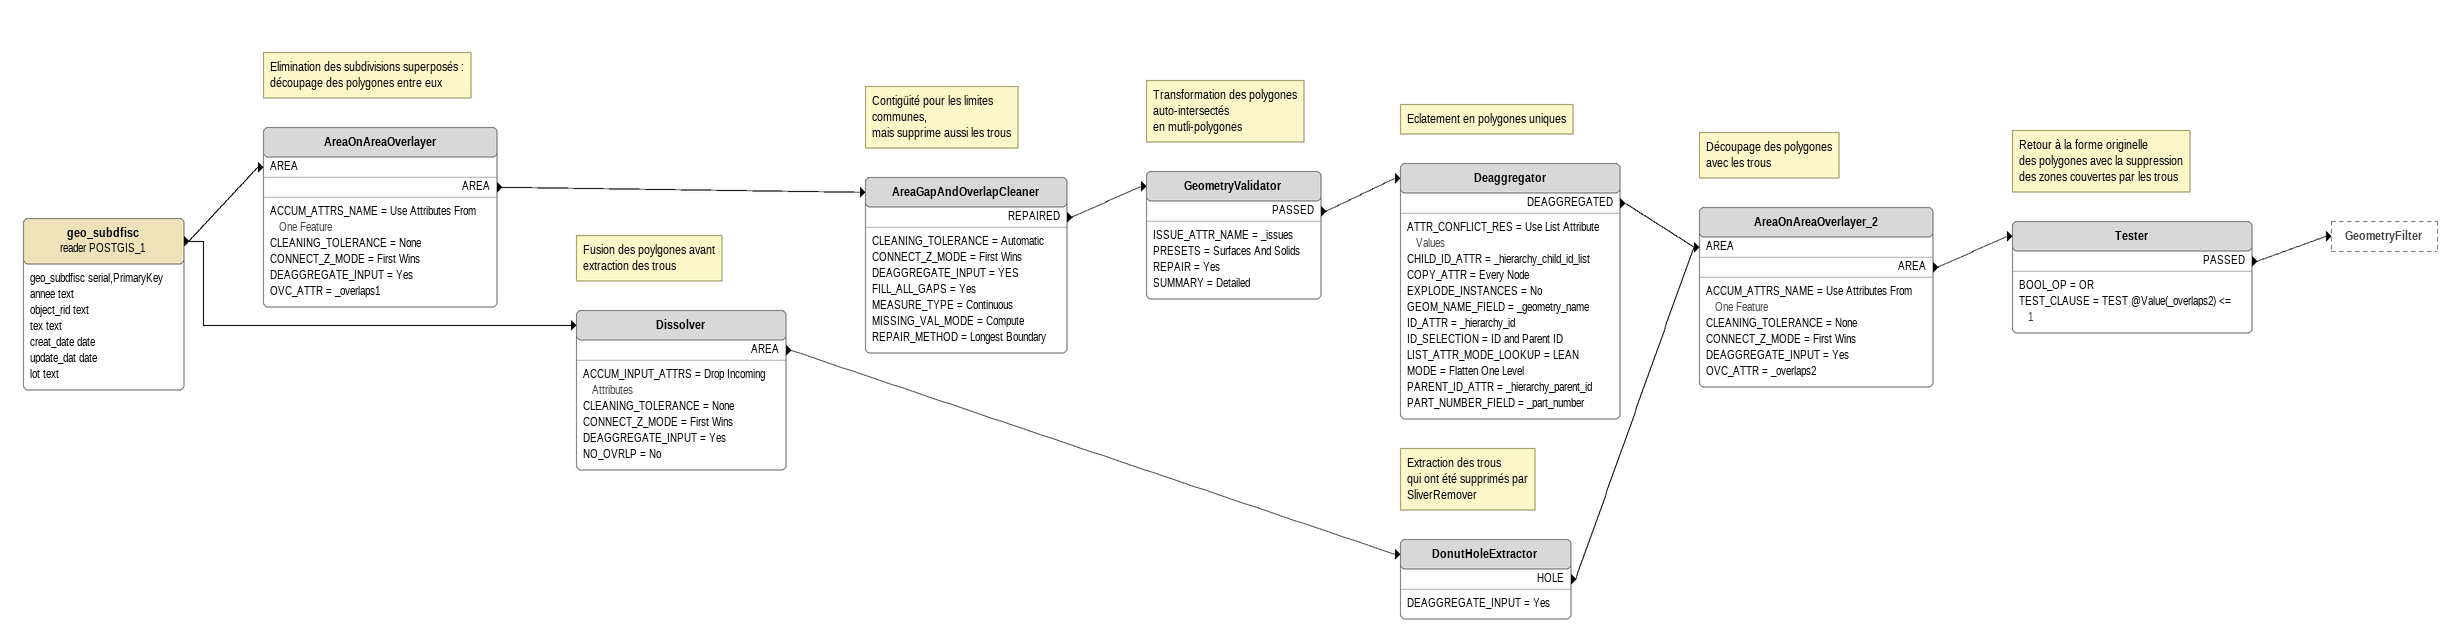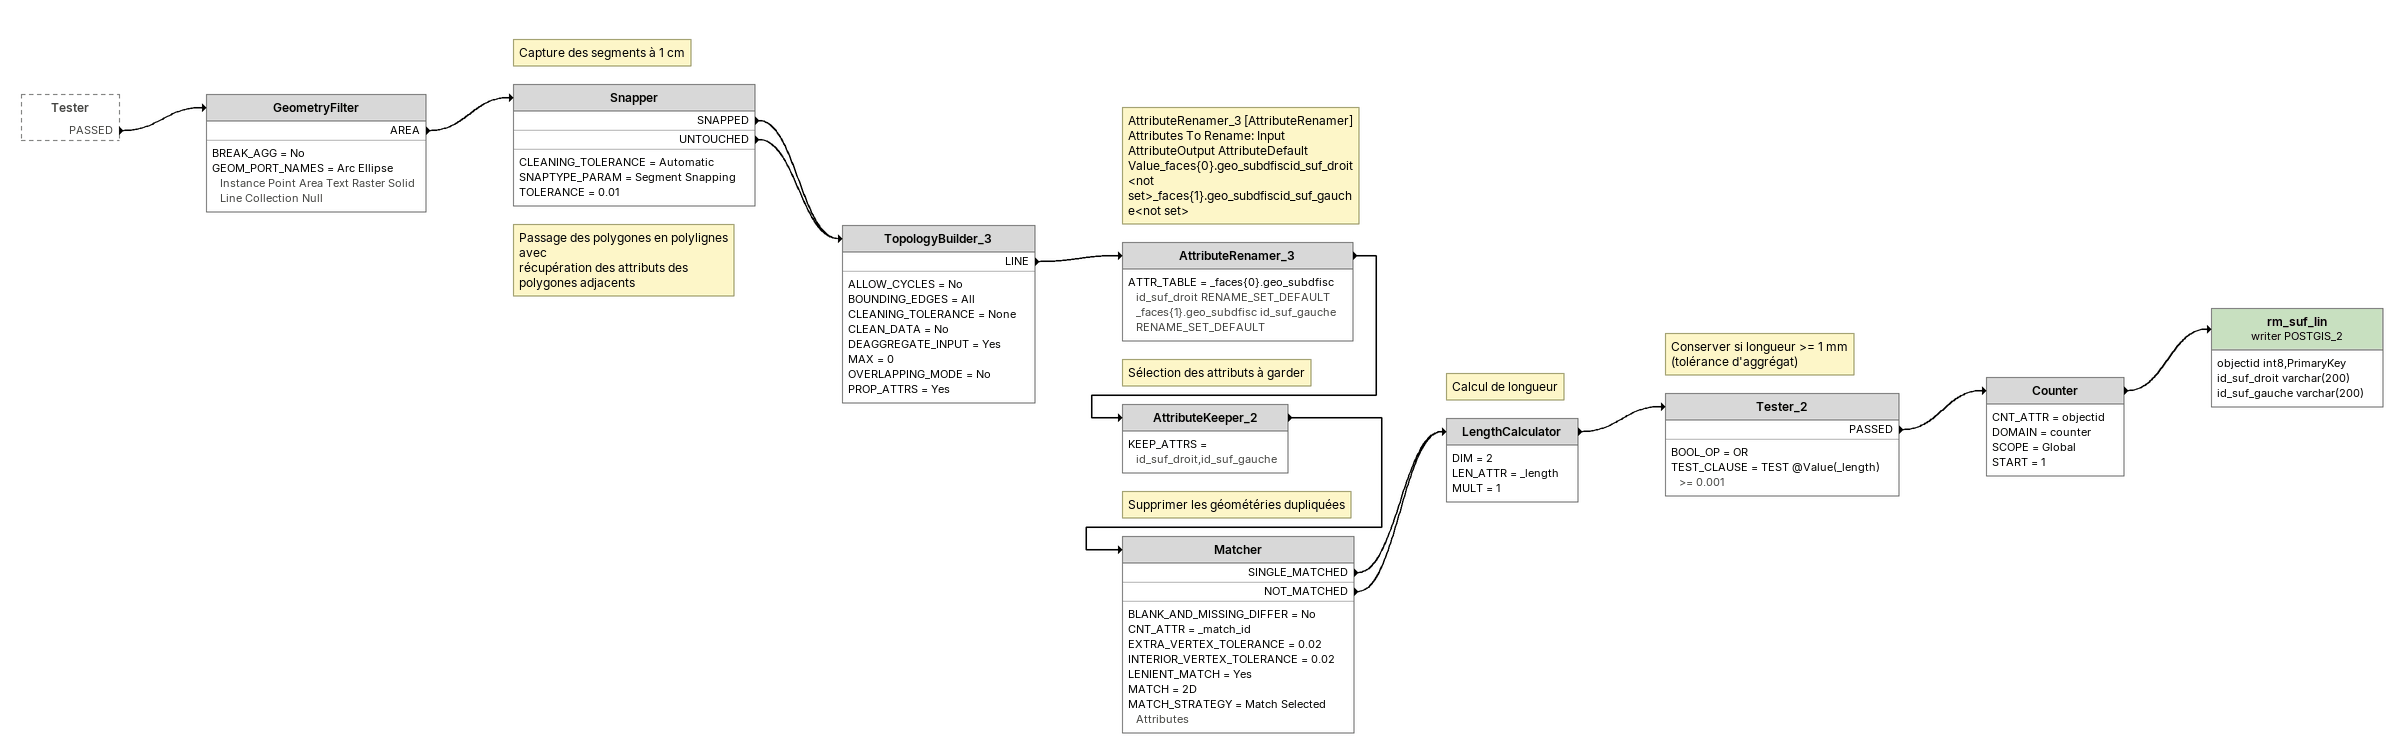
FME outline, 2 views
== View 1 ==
geo_subdfisc (reader POSTGIS_1)
    attributes: geo_subdfisc serial,PrimaryKey, annee text, object_rid text, tex text, creat_date date, update_dat date, lot text
    -> AreaOnAreaOverlayer [AREA]
    -> Dissolver
Note: Elimination des subdivisions superposés : / découpage des polygones entre eux
AreaOnAreaOverlayer
    ACCUM_ATTRS_NAME = Use Attributes From One Feature
    CLEANING_TOLERANCE = None
    CONNECT_Z_MODE = First Wins
    DEAGGREGATE_INPUT = Yes
    OVC_ATTR = _overlaps1
    AREA -> AreaGapAndOverlapCleaner
Note: Contigüité pour les limites / communes, / mais supprime aussi les trous
AreaGapAndOverlapCleaner
    CLEANING_TOLERANCE = Automatic
    CONNECT_Z_MODE = First Wins
    DEAGGREGATE_INPUT = YES
    FILL_ALL_GAPS = Yes
    MEASURE_TYPE = Continuous
    MISSING_VAL_MODE = Compute
    REPAIR_METHOD = Longest Boundary
    REPAIRED -> GeometryValidator
Note: Transformation des polygones / auto-intersectés / en mutli-polygones
GeometryValidator
    ISSUE_ATTR_NAME = _issues
    PRESETS = Surfaces And Solids
    REPAIR = Yes
    SUMMARY = Detailed
    PASSED -> Deaggregator
Note: Eclatement en polygones uniques
Deaggregator
    ATTR_CONFLICT_RES = Use List Attribute Values
    CHILD_ID_ATTR = _hierarchy_child_id_list
    COPY_ATTR = Every Node
    EXPLODE_INSTANCES = No
    GEOM_NAME_FIELD = _geometry_name
    ID_ATTR = _hierarchy_id
    ID_SELECTION = ID and Parent ID
    LIST_ATTR_MODE_LOOKUP = LEAN
    MODE = Flatten One Level
    PARENT_ID_ATTR = _hierarchy_parent_id
    PART_NUMBER_FIELD = _part_number
    DEAGGREGATED -> AreaOnAreaOverlayer_2 [AREA]
Note: Fusion des poylgones avant / extraction des trous
Dissolver
    ACCUM_INPUT_ATTRS = Drop Incoming Attributes
    CLEANING_TOLERANCE = None
    CONNECT_Z_MODE = First Wins
    DEAGGREGATE_INPUT = Yes
    NO_OVRLP = No
    AREA -> DonutHoleExtractor
Note: Extraction des trous / qui ont été supprimés par / SliverRemover
DonutHoleExtractor
    DEAGGREGATE_INPUT = Yes
    HOLE -> AreaOnAreaOverlayer_2 [AREA]
Note: Découpage des polygones / avec les trous
AreaOnAreaOverlayer_2
    ACCUM_ATTRS_NAME = Use Attributes From One Feature
    CLEANING_TOLERANCE = None
    CONNECT_Z_MODE = First Wins
    DEAGGREGATE_INPUT = Yes
    OVC_ATTR = _overlaps2
    AREA -> Tester
Note: Retour à la forme originelle / des polygones avec la suppression / des zones couvertes par les trous
Tester
    BOOL_OP = OR
    TEST_CLAUSE = TEST @Value(_overlaps2) <= 1
    PASSED -> GeometryFilter

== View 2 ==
Tester [outside]
    PASSED -> GeometryFilter
GeometryFilter
    BREAK_AGG = No
    GEOM_PORT_NAMES = Arc Ellipse Instance Point Area Text Raster Solid Line Collection Null
    AREA -> Snapper
Note: Capture des segments à 1 cm
Snapper
    CLEANING_TOLERANCE = Automatic
    SNAPTYPE_PARAM = Segment Snapping
    TOLERANCE = 0.01
    SNAPPED -> TopologyBuilder_3
    UNTOUCHED -> TopologyBuilder_3
Note: Passage des polygones en polylignes avec / récupération des attributs des polygones adjacents
TopologyBuilder_3
    ALLOW_CYCLES = No
    BOUNDING_EDGES = All
    CLEANING_TOLERANCE = None
    CLEAN_DATA = No
    DEAGGREGATE_INPUT = Yes
    MAX = 0
    OVERLAPPING_MODE = No
    PROP_ATTRS = Yes
    LINE -> AttributeRenamer_3
Note: AttributeRenamer_3 [AttributeRenamer] / Attributes To Rename: Input AttributeOutput AttributeDefault Value_faces{0}.geo_subdfiscid_suf_droit<not set>_faces{1}.geo_subdfiscid_suf_gauche<not set>
AttributeRenamer_3
    ATTR_TABLE = _faces{0}.geo_subdfisc id_suf_droit RENAME_SET_DEFAULT  _faces{1}.geo_subdfisc id_suf_gauche RENAME_SET_DEFAULT
    -> AttributeKeeper_2
Note: Sélection des attributs à garder
AttributeKeeper_2
    KEEP_ATTRS = id_suf_droit,id_suf_gauche
    -> Matcher
Note: Supprimer les géométéries dupliquées
Matcher
    BLANK_AND_MISSING_DIFFER = No
    CNT_ATTR = _match_id
    EXTRA_VERTEX_TOLERANCE = 0.02
    INTERIOR_VERTEX_TOLERANCE = 0.02
    LENIENT_MATCH = Yes
    MATCH = 2D
    MATCH_STRATEGY = Match Selected Attributes
    SINGLE_MATCHED -> LengthCalculator
    NOT_MATCHED -> LengthCalculator
Note: Calcul de longueur
LengthCalculator
    DIM = 2
    LEN_ATTR = _length
    MULT = 1
    -> Tester_2
Note: Conserver si longueur >= 1 mm (tolérance d'aggrégat)
Tester_2
    BOOL_OP = OR
    TEST_CLAUSE = TEST @Value(_length) >= 0.001
    PASSED -> Counter
Counter
    CNT_ATTR = objectid
    DOMAIN = counter
    SCOPE = Global
    START = 1
    -> rm_suf_lin (writer POSTGIS_2)
rm_suf_lin (writer POSTGIS_2)
    attributes: objectid int8,PrimaryKey, id_suf_droit varchar(200), id_suf_gauche varchar(200)
